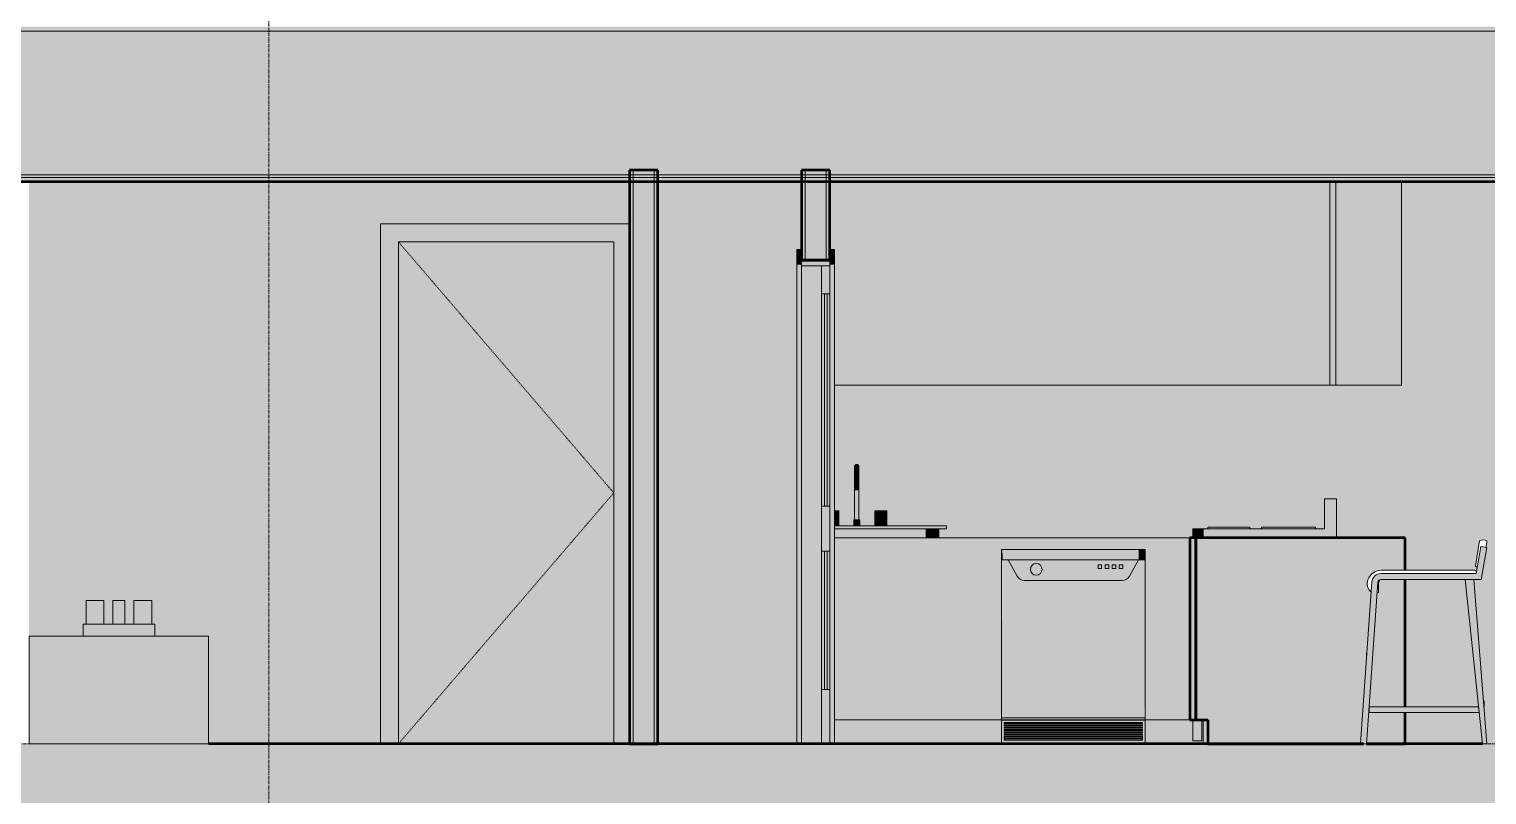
# Model space of a CAD drawing. Header units: inches. Extents: x 9566 to 17067, y -226 to 532.
# Drawn here: x 16201 to 16444.7, y -8.5 to 119.6 of the extents above; entities that cross this region are included whole.
import ezdxf

# ---------------------------------------------------------------- set-up
doc = ezdxf.new("R2010")
doc.units = ezdxf.units.IN
doc.header["$MEASUREMENT"] = 0
doc.linetypes.add('Dash 1_16_', pattern=[0.125, 0.0625, -0.0625])
doc.linetypes.add('Grid Line 1_2_', pattern=[0.875, 0.5, -0.125, 0.125, -0.125])
for name, color, linetype, lineweight in [('0-2', 7, 'Continuous', 9), ('0-3', 130, 'Continuous', 5), ('A-AREA-PATT-3', 254, 'Continuous', 9), ('A-DOOR-10', 23, 'Continuous', 9), ('A-DOOR-2', 7, 'Dash 1_16_', 9), ('A-DOOR-3', 8, 'Continuous', 9), ('A-DOOR-4', 90, 'Continuous', 20), ('A-DOOR-6', 7, 'Continuous', 9), ('A-DOOR-FRAM-2', 7, 'Continuous', 9), ('A-DOOR-FRAM-3', 8, 'Continuous', 9), ('A-DOOR-FRAM-4', 90, 'Continuous', 20), ('A-DOOR-FRAM-8', 23, 'Continuous', 9), ('A-FLOR-1', 192, 'Continuous', 5), ('A-FLOR-2', 192, 'Continuous', 50), ('A-FLOR-LEVL-1', 51, 'Grid Line 1_2_', 9), ('A-FLOR-MCUT', 51, 'Continuous', 13), ('A-FLOR-PATT-1', 8, 'Continuous', 9), ('A-WALL-1', 250, 'Continuous', 50), ('A-WALL-2', 10, 'Continuous', 13), ('I-FURN-2', 7, 'Continuous', 9), ('I-FURN-5', 9, 'Continuous', 9), ('P-SANR-FIXT-1', 8, 'Continuous', 9), ('P-SANR-FIXT-2', 7, 'Continuous', 9), ('P-SANR-FIXT-3', 9, 'Continuous', 9), ('Q-CASE-1', 9, 'Continuous', 9), ('Q-CASE-2', 7, 'Continuous', 9), ('Q-CASE-3', 250, 'Continuous', 50), ('Q-SPCQ-1', 8, 'Continuous', 9), ('Q-SPCQ-2', 7, 'Continuous', 9), ('Q-SPCQ-3', 50, 'Continuous', 9), ('S-GRID-1', 1, 'Grid Line 1_2_', 9)]:
    doc.layers.add(name, color=color, linetype=linetype, lineweight=lineweight)

# ---------------------------------------------------------------- blocks, each defined once
blk = doc.blocks.new('Single-Flush - 36_ x 84_-V51-BUILDING SECTION - NORTH_SOUTH - LOOKING WEST')
at = {"layer": 'A-DOOR-3'}
blk.add_hatch(color=256, dxfattribs=at).paths.add_polyline_path([(3525.88, 0), (3525.88, 84), (3489.88, 84), (3489.88, 0)], flags=0)
at = {"layer": 'A-DOOR-FRAM-3'}
blk.add_hatch(color=256, dxfattribs=at).paths.add_polyline_path([(3487.06, 0), (3489.88, 0), (3489.88, 84), (3525.88, 84), (3525.88, 0), (3528.51, 0), (3528.51, 87), (3486.88, 87), (3486.88, 0)], flags=0)
at = {"layer": 'A-DOOR-2'}
for p in [(3489.88, 84), (3489.88, 0)]:
    blk.add_line(p, (3525.88, 42), dxfattribs=at)
at = {"layer": 'A-DOOR-FRAM-2'}
for p, q in [((3486.88, 87), (3486.88, 0)), ((3528.51, 87), (3486.88, 87)), ((3489.88, 0), (3489.88, 84)), ((3489.88, 84), (3525.88, 84)), ((3525.88, 84), (3525.88, 0))]:
    blk.add_line(p, q, dxfattribs=at)
blk = doc.blocks.new('OD_CW_Base Cabinet - OD_CW_Base Cabinet-1412030-BUILDING SECTION - NORTH_SOUTH - LOOKING WEST')
at = {"layer": 'Q-CASE-1'}
blk.add_hatch(color=256, dxfattribs=at).paths.add_polyline_path([(3622.71, 4), (3623.21, 4), (3623.21, 34.5), (3622.21, 34.5), (3622.21, 4)], flags=0)
h = blk.add_hatch(color=256, dxfattribs=at)
h.paths.add_polyline_path([(3652.17, 6.22), (3658.21, 6.22), (3658.21, 27.5), (3654.04, 27.46), (3653.91, 27.37), (3653.73, 26.82), (3653.73, 25.32), (3653.53, 25.29), (3652.38, 9.05)], flags=0)
h.paths.add_polyline_path([(3658.21, 0), (3658.21, 5.22), (3652.17, 5.22), (3652.17, 6.22), (3651.73, 0), (3653.65, 0)], flags=0)
h.paths.add_polyline_path([(3625.21, 0), (3650.73, 0.04), (3651.73, 14.11), (3651.73, 15.22), (3651.81, 15.22), (3652.53, 25.4), (3652.45, 25.46), (3652.18, 25.79), (3651.98, 26.18), (3651.88, 26.82), (3651.9, 27.11), (3651.98, 27.46), (3652.25, 27.98), (3652.63, 28.42), (3653.11, 28.76), (3653.73, 28.97), (3654.23, 29.04), (3658.21, 29.04), (3658.21, 34.5), (3623.21, 34.5), (3623.21, 4), (3625.21, 4), (3625.21, 1.33)], flags=0)
at = {"layer": 'Q-CASE-3'}
for p, q in [((3622.21, 34.5), (3622.21, 4)), ((3623.21, 34.5), (3622.21, 34.5)), ((3623.21, 4), (3623.21, 34.5)), ((3623.21, 34.5), (3623.21, 4)), ((3658.21, 34.5), (3623.21, 34.5)), ((3658.21, 29.04), (3658.21, 34.5)), ((3658.21, 6.22), (3658.21, 27.5)), ((3658.21, 0), (3658.21, 5.22)), ((3622.21, 4), (3623.21, 4)), ((3623.21, 4), (3625.21, 4)), ((3625.21, 4), (3625.21, 0)), ((3625.21, 0), (3651.23, 0)), ((3651.73, 0), (3658.21, 0))]:
    blk.add_line(p, q, dxfattribs=at)
blk = doc.blocks.new('Bar_Stool_6722_1_ - Bar_Stool_6722_1_-1372833-BUILDING SECTION - NORTH_SOUTH - LOOKING WEST')
at = {"layer": 'I-FURN-5'}
for points in [[(3651.73, -0.04), (3653.65, 27.04), (3653.81, 27.37), (3654.15, 27.5), (3670.93, 27.5), (3671.87, 32.84), (3670.88, 33.01), (3670.04, 28.5), (3654.04, 28.47), (3653.43, 28.32), (3652.89, 27.81), (3652.65, 27.11), (3650.73, 0.04), (3651.23, 0)], [(3671.87, 0), (3669.69, 27.5), (3668.23, 27.5), (3671.12, 0)], [(3651.73, 14.11), (3651.81, 15.22), (3651.73, 15.22)], [(3670.57, 5.22), (3670.46, 6.22), (3652.17, 6.22), (3652.17, 5.22), (3668.23, 5.22)], [(3671.41, 6.22), (3671.41, 7.22), (3671.3, 7.22), (3671.37, 6.22)]]:
    blk.add_hatch(color=256, dxfattribs=at).paths.add_polyline_path(points, flags=0)
at = {"layer": 'I-FURN-2'}
for p, q in [((3670.63, 33.98), (3669.96, 29.79)), ((3670.09, 28.5), (3670.88, 33.01)), ((3670.88, 33.01), (3671.87, 32.84)), ((3671.87, 32.84), (3670.93, 27.5)), ((3671.71, 32.86), (3671.87, 33.73)), ((3671.87, 33.73), (3671.87, 33.98)), ((3669.96, 29.79), (3670.13, 29.62)), ((3670.13, 29.62), (3670.28, 29.59)), ((3652.65, 27.11), (3650.73, 0.04)), ((3651.73, -0.04), (3653.65, 27.04)), ((3653.73, 26.82), (3653.93, 27.41)), ((3653.73, 25.32), (3653.73, 26.82)), ((3670.09, 28.5), (3654.15, 28.5)), ((3654.15, 27.5), (3670.93, 27.5)), ((3669.83, 29.04), (3654.23, 29.04)), ((3669.69, 27.5), (3668.23, 27.5)), ((3668.23, 27.5), (3671.12, 0)), ((3671.87, 0), (3669.69, 27.5)), ((3670.14, 28.86), (3669.83, 29.04)), ((3670.12, 28.71), (3670.14, 28.86)), ((3653.53, 25.29), (3653.73, 25.32)), ((3651.73, 14.11), (3651.73, 15.22)), ((3651.73, 15.22), (3651.81, 15.22)), ((3652.17, 6.22), (3652.17, 5.22)), ((3670.46, 6.22), (3652.17, 6.22)), ((3652.17, 5.22), (3670.57, 5.22)), ((3670.57, 5.22), (3670.46, 6.22)), ((3671.3, 7.22), (3671.41, 7.22)), ((3671.41, 7.22), (3671.41, 6.22)), ((3650.73, 0.04), (3651.73, -0.04)), ((3671.12, 0), (3671.87, 0))]:
    blk.add_line(p, q, dxfattribs=at)
for centre, radius, start, end in [((3671.25, 32.61), 1.51, 65.6531, 114.3469), ((3653.73, 26.82), 1.87, 160, 229.6759), ((3654.23, 26.64), 2.4, 90, 160), ((3654.15, 27), 1.5, 90, 175.9457), ((3654.15, 27), 0.5, 90, 175.9457)]:
    blk.add_arc(centre, radius, start, end, dxfattribs=at)
blk = doc.blocks.new('Sink Kitchen-Single - 30_ x 21_-V52-BUILDING SECTION - NORTH_SOUTH - LOOKING WEST')
at = {"layer": 'P-SANR-FIXT-1'}
for points in [[(3566.14, 43.87), (3566.51, 43.87), (3566.51, 46.75), (3566.31, 46.69), (3566.18, 46.53), (3566.14, 46.43), (3566.15, 45.78), (3566.14, 44.36)], [(3566.87, 43.87), (3566.8, 46.61), (3566.67, 46.71), (3566.51, 46.71), (3566.51, 43.87), (3566.87, 43.87)], [(3566.21, 42.5), (3566.51, 42.5), (3566.51, 43.87), (3566.14, 43.87), (3566.18, 42.5), (3566.21, 42.5)], [(3566.63, 42.5), (3566.87, 42.5), (3566.83, 43.87), (3566.51, 43.87), (3566.51, 42.5)], [(3566.14, 37.5), (3566.51, 37.5), (3566.51, 42.5), (3566.14, 42.5), (3566.13, 37.5)], [(3566.88, 37.5), (3566.83, 42.5), (3566.51, 42.5), (3566.51, 37.5), (3566.87, 37.5)], [(3563.45, 36.5), (3563.51, 36.5), (3563.45, 39), (3562.76, 39), (3562.76, 36.5), (3563.41, 36.5)], [(3571.45, 36.5), (3571.51, 36.5), (3571.45, 39), (3569.51, 39), (3569.56, 36.5), (3571.41, 36.5)], [(3566.48, 36.5), (3567.01, 36.5), (3566.96, 37.5), (3566.01, 37.5), (3566.06, 36.5), (3566.39, 36.5)], [(3581.51, 36), (3581.51, 36.5), (3562.76, 36.5), (3562.76, 36), (3578.01, 36)], [(3562.76, 34.5), (3578.01, 34.5), (3578.01, 36), (3562.76, 36)], [(3579.54, 34.5), (3580.26, 34.5), (3580.26, 36), (3578.01, 36), (3578.01, 34.5), (3579.49, 34.5)]]:
    blk.add_hatch(color=256, dxfattribs=at).paths.add_polyline_path(points, flags=0)
at = {"layer": 'P-SANR-FIXT-2'}
for p, q in [((3566.13, 43.87), (3566.13, 37.5)), ((3566.13, 43.87), (3566.13, 42.5)), ((3566.88, 37.5), (3566.88, 43.87)), ((3566.88, 42.5), (3566.88, 43.87)), ((3566.51, 42.5), (3566.14, 42.5)), ((3566.87, 42.5), (3566.51, 42.5)), ((3562.76, 39), (3563.51, 39)), ((3563.51, 36.5), (3563.51, 39)), ((3569.51, 39), (3569.51, 36.5)), ((3569.51, 39), (3571.51, 39)), ((3571.51, 36.5), (3571.51, 39)), ((3566.01, 37.5), (3566.01, 36.5)), ((3566.01, 37.5), (3567.01, 37.5)), ((3567.01, 36.5), (3567.01, 37.5)), ((3562.76, 36.5), (3581.51, 36.5)), ((3581.51, 36), (3562.76, 36)), ((3580.26, 34.5), (3580.26, 36)), ((3581.51, 36.5), (3581.51, 36))]:
    blk.add_line(p, q, dxfattribs=at)
at = {"layer": 'P-SANR-FIXT-2', "flags": 128}
for points in [[(3566.13, 46.37), (3566.13, 46.39), (3566.13, 46.4), (3566.13, 46.42), (3566.14, 46.43), (3566.14, 46.45), (3566.14, 46.46), (3566.15, 46.48), (3566.15, 46.49), (3566.16, 46.51), (3566.16, 46.52), (3566.17, 46.53), (3566.17, 46.55), (3566.18, 46.56), (3566.19, 46.57), (3566.2, 46.59), (3566.21, 46.6), (3566.21, 46.61), (3566.22, 46.62), (3566.23, 46.63), (3566.24, 46.64), (3566.26, 46.65), (3566.27, 46.66), (3566.28, 46.67), (3566.29, 46.68), (3566.3, 46.69), (3566.32, 46.7), (3566.33, 46.71), (3566.34, 46.71), (3566.36, 46.72), (3566.37, 46.72), (3566.38, 46.73), (3566.4, 46.73), (3566.41, 46.74), (3566.43, 46.74), (3566.44, 46.74), (3566.46, 46.75), (3566.47, 46.75), (3566.49, 46.75), (3566.5, 46.75), (3566.51, 46.75)], [(3566.13, 46.3), (3566.13, 46.32), (3566.13, 46.34), (3566.13, 46.35), (3566.13, 46.36), (3566.13, 46.37), (3566.13, 46.37)], [(3566.13, 46.37), (3566.13, 46.37), (3566.13, 46.37), (3566.13, 46.36), (3566.13, 46.34), (3566.13, 46.33), (3566.13, 46.3), (3566.13, 46.28), (3566.13, 46.25), (3566.13, 46.21), (3566.13, 46.18), (3566.13, 46.14), (3566.13, 46.09), (3566.13, 46.04), (3566.13, 45.99), (3566.13, 45.94), (3566.13, 45.88), (3566.13, 45.82), (3566.13, 45.75), (3566.13, 45.69), (3566.13, 45.62), (3566.13, 45.54), (3566.13, 45.47), (3566.13, 45.39), (3566.13, 45.31), (3566.13, 45.23), (3566.13, 45.14), (3566.13, 45.05), (3566.13, 44.96), (3566.13, 44.87), (3566.13, 44.78), (3566.13, 44.69), (3566.13, 44.59), (3566.13, 44.5), (3566.13, 44.4), (3566.13, 44.3), (3566.13, 44.2), (3566.13, 44.1), (3566.13, 44), (3566.13, 43.9), (3566.13, 43.87)], [(3566.51, 46.75), (3566.52, 46.75), (3566.54, 46.75), (3566.55, 46.75), (3566.57, 46.75), (3566.58, 46.74), (3566.6, 46.74), (3566.61, 46.74), (3566.62, 46.73), (3566.64, 46.73), (3566.65, 46.72), (3566.67, 46.71), (3566.68, 46.71), (3566.69, 46.7), (3566.71, 46.69), (3566.72, 46.68), (3566.73, 46.68), (3566.74, 46.67), (3566.75, 46.66), (3566.76, 46.65), (3566.78, 46.64), (3566.79, 46.63), (3566.8, 46.61), (3566.8, 46.6), (3566.81, 46.59), (3566.82, 46.58), (3566.83, 46.56), (3566.84, 46.55), (3566.84, 46.54), (3566.85, 46.52), (3566.86, 46.51), (3566.86, 46.5), (3566.87, 46.48), (3566.87, 46.47), (3566.87, 46.45), (3566.88, 46.44), (3566.88, 46.42), (3566.88, 46.41), (3566.88, 46.39), (3566.88, 46.38), (3566.88, 46.37)], [(3566.88, 46.37), (3566.88, 46.37), (3566.88, 46.36), (3566.88, 46.34), (3566.88, 46.33), (3566.88, 46.3), (3566.88, 46.28)], [(3566.88, 43.87), (3566.88, 43.97), (3566.88, 44.07), (3566.88, 44.17), (3566.88, 44.27), (3566.88, 44.37), (3566.88, 44.47), (3566.88, 44.57), (3566.88, 44.66), (3566.88, 44.76), (3566.88, 44.85), (3566.88, 44.94), (3566.88, 45.03), (3566.88, 45.12), (3566.88, 45.2), (3566.88, 45.29), (3566.88, 45.37), (3566.88, 45.45), (3566.88, 45.52), (3566.88, 45.6), (3566.88, 45.67), (3566.88, 45.74), (3566.88, 45.8), (3566.88, 45.86), (3566.88, 45.92), (3566.88, 45.98), (3566.88, 46.03), (3566.88, 46.08), (3566.88, 46.13), (3566.88, 46.17), (3566.88, 46.21), (3566.88, 46.24), (3566.88, 46.27), (3566.88, 46.3), (3566.88, 46.32), (3566.88, 46.34), (3566.88, 46.35), (3566.88, 46.36), (3566.88, 46.37), (3566.88, 46.37), (3566.88, 46.37)], [(3566.13, 43.87), (3566.13, 43.97), (3566.13, 44.07), (3566.13, 44.17), (3566.13, 44.27), (3566.13, 44.37), (3566.13, 44.47), (3566.13, 44.57), (3566.13, 44.66), (3566.13, 44.76), (3566.13, 44.85), (3566.13, 44.94), (3566.13, 45.03), (3566.13, 45.12), (3566.13, 45.2), (3566.13, 45.29), (3566.13, 45.37), (3566.13, 45.45), (3566.13, 45.52), (3566.13, 45.6), (3566.13, 45.67), (3566.13, 45.74), (3566.13, 45.8), (3566.13, 45.86), (3566.13, 45.92), (3566.13, 45.98), (3566.13, 46.03), (3566.13, 46.08)], [(3566.88, 46.09), (3566.88, 46.04), (3566.88, 45.99), (3566.88, 45.94), (3566.88, 45.88), (3566.88, 45.82), (3566.88, 45.75), (3566.88, 45.69), (3566.88, 45.62), (3566.88, 45.54), (3566.88, 45.47), (3566.88, 45.39), (3566.88, 45.31), (3566.88, 45.23), (3566.88, 45.14), (3566.88, 45.05), (3566.88, 44.96), (3566.88, 44.87), (3566.88, 44.78), (3566.88, 44.69), (3566.88, 44.59), (3566.88, 44.5), (3566.88, 44.4), (3566.88, 44.3), (3566.88, 44.2), (3566.88, 44.1), (3566.88, 44), (3566.88, 43.9), (3566.88, 43.87)]]:
    blk.add_lwpolyline(points, dxfattribs=at)
blk = doc.blocks.new('OD_CW_Upper Cabinet - OD_CW_Upper Cabinet-V53-BUILDING SECTION - NORTH_SOUTH - LOOKING WEST')
at = {"layer": 'Q-CASE-1'}
blk.add_hatch(color=256, dxfattribs=at).paths.add_polyline_path([(3645.6, 60), (3645.6, 94.12), (3562.01, 94.12), (3562.01, 82.75), (3562.76, 82.75), (3562.76, 60), (3603.64, 60)], flags=0)
at = {"layer": 'Q-CASE-2'}
blk.add_line((3562.76, 60), (3645.6, 60), dxfattribs=at)
blk = doc.blocks.new('Range - 24_ x 24_-1372826-BUILDING SECTION - NORTH_SOUTH - LOOKING WEST')
at = {"layer": 'Q-SPCQ-3'}
h = blk.add_hatch(color=256, dxfattribs=at)
h.paths.add_polyline_path([(3624.46, 0), (3625.21, 0), (3625.21, 4), (3624.46, 4)], flags=0)
h.paths.add_polyline_path([(3625.5, 34.5), (3646.71, 34.5), (3646.71, 41), (3644.71, 41), (3644.71, 36), (3624.46, 36), (3624.46, 34.5), (3625.21, 34.5)], flags=0)
for points in [[(3622.71, 34.5), (3624.46, 34.5), (3624.46, 36), (3622.71, 36)], [(3625.68, 36), (3628.71, 36), (3628.71, 36.25), (3625.26, 36.25), (3625.26, 36), (3625.5, 36)], [(3628.71, 36), (3632.16, 36), (3632.16, 36.25), (3628.71, 36.25)], [(3636.06, 36), (3638.71, 36), (3638.71, 36.25), (3634.21, 36.25), (3634.21, 36), (3635.07, 36)], [(3640.1, 36), (3643.21, 36), (3643.21, 36.25), (3638.71, 36.25), (3638.71, 36), (3640.07, 36)], [(3623.21, 0.5), (3624.21, 0.5), (3624.21, 4), (3622.71, 4), (3622.71, 0.5)]]:
    blk.add_hatch(color=256, dxfattribs=at).paths.add_polyline_path(points, flags=0)
at = {"layer": 'Q-SPCQ-2'}
for p, q in [((3646.71, 41), (3644.71, 41)), ((3644.71, 41), (3644.71, 36)), ((3646.71, 41), (3646.71, 34.5)), ((3622.71, 34.5), (3622.71, 36)), ((3622.71, 36), (3624.46, 36)), ((3624.46, 34.5), (3624.46, 36)), ((3644.71, 36), (3624.46, 36)), ((3624.46, 36), (3624.46, 34.5)), ((3625.21, 36.25), (3625.21, 36)), ((3625.26, 36.25), (3628.71, 36.25)), ((3628.71, 36.25), (3632.16, 36.25)), ((3632.21, 36), (3632.21, 36.25)), ((3634.21, 36.25), (3634.21, 36)), ((3634.21, 36.25), (3638.71, 36.25)), ((3638.71, 36.25), (3643.21, 36.25)), ((3643.21, 36), (3643.21, 36.25)), ((3622.71, 0.5), (3622.71, 4)), ((3624.21, 4), (3624.21, 0.5)), ((3624.46, 0), (3624.46, 4)), ((3622.71, 0.5), (3624.21, 0.5))]:
    blk.add_line(p, q, dxfattribs=at)
blk = doc.blocks.new('OD_CW_Base Cabinet - OD_CW_Base Cabinet-V54-BUILDING SECTION - NORTH_SOUTH - LOOKING WEST')
at = {"layer": 'Q-CASE-1'}
h = blk.add_hatch(color=256, dxfattribs=at)
h.paths.add_polyline_path([(3614.71, 4), (3622.21, 4), (3622.21, 34.5), (3562.76, 34.5), (3562.76, 4), (3614.69, 4)], flags=0)
h.paths.add_polyline_path([(3590.74, 4.33), (3590.72, 4.33), (3590.74, 32.5), (3614.72, 32.5), (3614.69, 4.33), (3590.77, 4.33)], flags=0)
h = blk.add_hatch(color=256, dxfattribs=at)
h.paths.add_polyline_path([(3562.76, 0), (3590.72, 0), (3590.72, 4), (3562.76, 4)], flags=0)
h.paths.add_polyline_path([(3624.21, 0), (3624.46, 0), (3624.46, 4), (3624.21, 4), (3624.21, 0.5), (3622.71, 0.5), (3622.71, 4), (3614.72, 4), (3614.72, 0), (3623.21, 0)], flags=0)
h.paths.add_polyline_path([(3614.29, 3.39), (3614.29, 3.94), (3614.25, 3.94), (3614.29, 3.59)], flags=0)
at = {"layer": 'Q-CASE-2'}
for p, q in [((3622.21, 34.5), (3562.76, 34.5)), ((3562.76, 4), (3622.21, 4))]:
    blk.add_line(p, q, dxfattribs=at)
blk = doc.blocks.new('OD_CW_Upper Cabinet - OD_CW_Upper Cabinet-1391816-BUILDING SECTION - NORTH_SOUTH - LOOKING WEST')
at = {"layer": 'Q-CASE-1'}
for points in [[(3645.6, 60), (3646.6, 60), (3646.6, 94.12), (3645.6, 94.12), (3645.6, 91.04)], [(3646.6, 60), (3657.6, 60), (3657.6, 94.12), (3646.6, 94.12), (3646.6, 91.06)]]:
    blk.add_hatch(color=256, dxfattribs=at).paths.add_polyline_path(points, flags=0)
at = {"layer": 'Q-CASE-2'}
for p, q in [((3645.6, 60), (3645.6, 94.12)), ((3646.6, 94.12), (3646.6, 60)), ((3646.6, 60), (3646.6, 94.12)), ((3657.6, 94.12), (3657.6, 60)), ((3646.6, 60), (3645.6, 60)), ((3657.6, 60), (3646.6, 60))]:
    blk.add_line(p, q, dxfattribs=at)
blk = doc.blocks.new('FOLDING_SLIDING CLOSET - 48_ x 80_-V60-BUILDING SECTION - NORTH_SOUTH - LOOKING WEST')
at = {"layer": 'A-DOOR-10'}
for points in [[(3557.26, 80.25), (3557.26, 82.75), (3556.51, 82.75), (3556.51, 80.25)], [(3562.76, 80.25), (3562.76, 82.75), (3562.01, 82.75), (3562.01, 80.25)], [(3557.26, 0), (3557.26, 80.25), (3556.51, 80.25), (3556.51, 0)], [(3562.76, 0), (3562.76, 80.25), (3562.01, 80.25), (3562.01, 0)]]:
    blk.add_hatch(color=256, dxfattribs=at).paths.add_polyline_path(points, flags=0)
h = blk.add_hatch(color=256, dxfattribs=at)
h.paths.add_polyline_path([(3562.01, 0), (3562.01, 9.12), (3560.63, 9.12), (3560.63, 0)], flags=0)
h.paths.add_polyline_path([(3562.01, 32.25), (3562.01, 39.75), (3560.63, 39.75), (3560.63, 32.25), (3561.55, 32.25)], flags=0)
h.paths.add_polyline_path([(3560.63, 75.31), (3562.01, 75.31), (3562.01, 80), (3560.63, 80)], flags=0)
h = blk.add_hatch(color=256, dxfattribs=at)
h.paths.add_polyline_path([(3561.09, 39.75), (3561.09, 75.31), (3560.63, 75.31), (3560.63, 39.75)], flags=0)
h.paths.add_polyline_path([(3561.55, 39.75), (3562.01, 39.75), (3562.01, 75.31), (3561.55, 75.31), (3561.55, 44.37)], flags=0)
h = blk.add_hatch(color=256, dxfattribs=at)
h.paths.add_polyline_path([(3561.09, 9.12), (3561.55, 9.12), (3561.55, 32.25), (3561.09, 32.25), (3561.09, 18.53)], flags=0)
h.paths.add_polyline_path([(3561.09, 39.75), (3561.55, 39.75), (3561.55, 75.31), (3561.09, 75.31), (3561.09, 44.37)], flags=0)
h = blk.add_hatch(color=256, dxfattribs=at)
h.paths.add_polyline_path([(3560.63, 9.12), (3561.09, 9.12), (3561.09, 32.25), (3560.63, 32.25), (3560.63, 20.83)], flags=0)
h.paths.add_polyline_path([(3561.56, 9.12), (3562.01, 9.12), (3562.01, 32.25), (3561.55, 32.25), (3561.55, 9.12)], flags=0)
at = {"layer": 'A-DOOR-FRAM-8'}
for points in [[(3562.01, 80), (3562.01, 81), (3557.26, 81), (3557.26, 80), (3560.63, 80)], [(3560.63, 0), (3560.63, 80), (3557.26, 80), (3557.26, 0)]]:
    blk.add_hatch(color=256, dxfattribs=at).paths.add_polyline_path(points, flags=0)
at = {"layer": 'A-DOOR-4'}
for p, q in [((3560.63, 80), (3560.63, 75.31)), ((3562.01, 80), (3560.63, 80)), ((3562.01, 75.31), (3562.01, 80)), ((3560.63, 75.31), (3562.01, 75.31)), ((3561.09, 75.31), (3561.09, 39.75)), ((3561.55, 75.31), (3561.09, 75.31)), ((3561.55, 39.75), (3561.55, 75.31)), ((3560.63, 39.75), (3560.63, 32.25)), ((3562.01, 39.75), (3560.63, 39.75)), ((3561.09, 39.75), (3561.55, 39.75)), ((3562.01, 32.25), (3562.01, 39.75)), ((3560.63, 32.25), (3562.01, 32.25)), ((3561.09, 32.25), (3561.09, 9.12)), ((3561.55, 32.25), (3561.09, 32.25)), ((3561.55, 9.12), (3561.55, 32.25)), ((3560.63, 9.12), (3560.63, 0)), ((3562.01, 9.12), (3560.63, 9.12)), ((3561.09, 9.12), (3561.55, 9.12)), ((3562.01, 0), (3562.01, 9.12)), ((3560.63, 0), (3562.01, 0))]:
    blk.add_line(p, q, dxfattribs=at)
at = {"layer": 'A-DOOR-6'}
for p, q in [((3557.26, 82.75), (3556.51, 82.75)), ((3556.51, 82.75), (3556.51, 80.25)), ((3557.26, 80.25), (3557.26, 82.75)), ((3562.76, 82.75), (3562.01, 82.75)), ((3562.01, 82.75), (3562.01, 80.25)), ((3562.76, 80.25), (3562.76, 82.75)), ((3556.51, 80.25), (3557.26, 80.25)), ((3556.51, 0), (3556.51, 80.25)), ((3562.01, 80.25), (3562.76, 80.25)), ((3562.76, 80.25), (3562.76, 0)), ((3560.63, 39.75), (3560.63, 75.31)), ((3562.01, 75.31), (3562.01, 39.75)), ((3560.63, 9.12), (3560.63, 32.25)), ((3562.01, 32.25), (3562.01, 9.12))]:
    blk.add_line(p, q, dxfattribs=at)
at = {"layer": 'A-DOOR-FRAM-2'}
blk.add_line((3557.26, 0), (3557.26, 80), dxfattribs=at)
at = {"layer": 'A-DOOR-FRAM-4'}
for p, q in [((3557.26, 81), (3557.26, 80)), ((3562.01, 81), (3557.26, 81)), ((3557.26, 80.75), (3562.01, 80.75)), ((3562.01, 80), (3562.01, 81)), ((3557.26, 80), (3562.01, 80))]:
    blk.add_line(p, q, dxfattribs=at)
blk = doc.blocks.new('Bath Tub - Maestro - 60_x30_-1352617-BUILDING SECTION - NORTH_SOUTH - LOOKING WEST')
at = {"layer": 'P-SANR-FIXT-3'}
for points in [[(2117.49, 20), (2118.55, 20), (2118.55, 24), (2117.05, 24), (2117.1, 20), (2117.3, 20)], [(2120, 20), (2120.05, 20), (2120, 24), (2118.55, 24), (2118.55, 20), (2119.85, 20)], [(2123.55, 20), (2123.55, 24), (2121.55, 24), (2121.55, 20)], [(2125.05, 20), (2126.55, 20), (2126.55, 24), (2125.05, 24), (2125.05, 20.83)], [(2128, 20), (2128.05, 20), (2128, 24), (2126.55, 24), (2126.55, 20), (2127.85, 20)], [(2124.58, 18), (2128.55, 18), (2128.55, 20), (2116.55, 20), (2116.55, 18), (2117.3, 18)], [(2107.55, 0), (2137.55, 0), (2137.55, 18), (2107.55, 18), (2107.55, 9.05)]]:
    blk.add_hatch(color=256, dxfattribs=at).paths.add_polyline_path(points, flags=0)
at = {"layer": 'P-SANR-FIXT-2'}
for p, q in [((2117.05, 24), (2117.05, 20)), ((2117.05, 24), (2118.55, 24)), ((2118.55, 24), (2120.05, 24)), ((2120.05, 20), (2120.05, 24)), ((2121.55, 20), (2121.55, 24)), ((2123.55, 24), (2121.55, 24)), ((2123.55, 24), (2123.55, 20)), ((2125.05, 24), (2125.05, 20)), ((2125.05, 24), (2126.55, 24)), ((2126.55, 24), (2128.05, 24)), ((2128.05, 20), (2128.05, 24)), ((2116.55, 20), (2128.55, 20)), ((2116.55, 18), (2116.55, 20)), ((2128.55, 18), (2128.55, 20)), ((2107.55, 18), (2137.55, 18)), ((2107.55, 0), (2107.55, 18)), ((2128.55, 18), (2116.55, 18)), ((2137.55, 0), (2137.55, 18)), ((2137.55, 0), (2107.55, 0))]:
    blk.add_line(p, q, dxfattribs=at)
blk = doc.blocks.new('Dishwasher_15404 - 34_ counter-V61-BUILDING SECTION - NORTH_SOUTH - LOOKING WEST')
at = {"layer": 'Q-SPCQ-1'}
for points in [[(3590.77, 30.79), (3590.91, 30.79), (3590.86, 32.5), (3590.72, 32.5), (3590.74, 30.79)], [(3610.93, 30.79), (3613.64, 30.82), (3613.62, 32.5), (3590.91, 32.5), (3590.91, 30.79), (3610.9, 30.79)], [(3614.57, 30.79), (3614.72, 30.79), (3614.68, 32.5), (3613.64, 32.5), (3613.64, 30.79), (3614.57, 30.79)], [(3590.72, 4.33), (3590.91, 4.33), (3590.86, 30.79), (3590.72, 30.79), (3590.72, 9.05)], [(3603.64, 4.33), (3614.52, 4.33), (3614.52, 30.79), (3613.62, 30.79), (3611.94, 27.82), (3611.72, 27.62), (3611.47, 27.47), (3611.19, 27.38), (3610.9, 27.35), (3594.24, 27.38), (3593.96, 27.47), (3593.71, 27.62), (3593.49, 27.82), (3593.33, 28.06), (3591.81, 30.79), (3590.91, 30.79), (3590.91, 4.33), (3596.35, 4.33)], [(3614.72, 4.33), (3614.69, 30.79), (3614.52, 30.79), (3614.57, 4.33), (3614.71, 4.33)], [(3610.93, 3.94), (3614.72, 3.94), (3614.72, 4), (3590.72, 4), (3590.72, 3.94), (3603.64, 3.94)]]:
    blk.add_hatch(color=256, dxfattribs=at).paths.add_polyline_path(points, flags=0)
h = blk.add_hatch(color=256, dxfattribs=at)
h.paths.add_polyline_path([(3607.46, 27.35), (3611.19, 27.38), (3611.47, 27.47), (3611.72, 27.62), (3611.94, 27.82), (3612.11, 28.06), (3613.62, 30.79), (3591.81, 30.79), (3593.49, 27.82), (3593.71, 27.62), (3593.96, 27.47), (3594.24, 27.38), (3594.53, 27.35), (3606.87, 27.35)], flags=0)
h.paths.add_polyline_path([(3596.52, 28.21), (3596.27, 28.25), (3596.03, 28.34), (3595.83, 28.5), (3595.67, 28.7), (3595.57, 28.94), (3595.54, 29.2), (3595.57, 29.45), (3595.67, 29.69), (3595.83, 29.89), (3596.03, 30.05), (3596.35, 30.16), (3596.52, 30.18), (3596.78, 30.15), (3597.02, 30.05), (3597.22, 29.89), (3597.38, 29.69), (3597.48, 29.45), (3597.51, 29.2), (3597.48, 28.94), (3597.38, 28.7), (3597.22, 28.5), (3597.02, 28.34), (3596.78, 28.25)], flags=0)
h.paths.add_polyline_path([(3610.41, 29.35), (3610.41, 29.94), (3611, 29.94), (3611, 29.35), (3610.93, 29.35)], flags=0)
h.paths.add_polyline_path([(3608.05, 29.35), (3608.05, 29.94), (3608.64, 29.89), (3608.64, 29.35)], flags=0)
h.paths.add_polyline_path([(3607.46, 29.35), (3606.87, 29.35), (3606.87, 29.94), (3607.46, 29.94), (3607.46, 29.68)], flags=0)
h.paths.add_polyline_path([(3609.23, 29.35), (3609.23, 29.94), (3609.82, 29.94), (3609.82, 29.35)], flags=0)
h = blk.add_hatch(color=256, dxfattribs=at)
h.paths.add_polyline_path([(3596.52, 28.21), (3596.78, 28.25), (3597.02, 28.34), (3597.22, 28.5), (3597.38, 28.7), (3597.48, 28.94), (3597.51, 29.2), (3597.48, 29.45), (3597.38, 29.69), (3597.22, 29.89), (3597.02, 30.05), (3596.78, 30.15), (3596.35, 30.16), (3596.27, 30.15), (3596.03, 30.05), (3595.83, 29.89), (3595.67, 29.69), (3595.57, 29.45), (3595.54, 29.2), (3595.57, 28.94), (3595.67, 28.7), (3595.83, 28.5), (3596.03, 28.34), (3596.35, 28.23)], flags=0)
h.paths.add_polyline_path([(3609.82, 29.35), (3609.82, 29.94), (3609.23, 29.94), (3609.23, 29.35)], flags=0)
h.paths.add_polyline_path([(3610.93, 29.35), (3611, 29.35), (3611, 29.94), (3610.41, 29.94), (3610.41, 29.35)], flags=0)
h.paths.add_polyline_path([(3608.05, 29.35), (3608.64, 29.35), (3608.64, 29.94), (3608.05, 29.94), (3608.05, 29.79)], flags=0)
h.paths.add_polyline_path([(3607.46, 29.35), (3607.46, 29.94), (3606.87, 29.94), (3606.87, 29.35)], flags=0)
h = blk.add_hatch(color=256, dxfattribs=at)
h.paths.add_polyline_path([(3591.99, 0), (3592.29, 0), (3592.29, 0.64), (3591.14, 0.64), (3591.17, 0.84), (3592.29, 0.84), (3592.29, 1.03), (3591.14, 1.03), (3591.16, 1.23), (3592.29, 1.23), (3592.29, 1.43), (3591.14, 1.43), (3591.15, 1.62), (3592.29, 1.62), (3592.29, 1.82), (3591.14, 1.82), (3591.15, 2.02), (3592.29, 2.02), (3592.29, 2.21), (3591.14, 2.21), (3591.18, 2.41), (3592.29, 2.41), (3592.29, 2.61), (3591.14, 2.61), (3591.16, 2.8), (3592.29, 2.8), (3592.29, 3), (3591.14, 3), (3591.17, 3.2), (3592.29, 3.2), (3592.29, 3.39), (3591.14, 3.39), (3591.11, 3.94), (3590.72, 3.94), (3590.77, 0), (3591.97, 0)], flags=0)
h.paths.add_polyline_path([(3592.21, 3.59), (3592.29, 3.59), (3592.29, 3.94), (3591.18, 3.94), (3591.18, 3.59), (3592.19, 3.59)], flags=0)
h = blk.add_hatch(color=256, dxfattribs=at)
h.paths.add_polyline_path([(3613.55, 0.64), (3614.29, 0.64), (3614.25, 0.84), (3591.14, 0.84), (3591.18, 0.64), (3613.46, 0.64)], flags=0)
h.paths.add_polyline_path([(3592.29, 1.03), (3614.29, 1.03), (3614.29, 1.23), (3591.14, 1.2), (3591.14, 1.03), (3591.97, 1.03)], flags=0)
h.paths.add_polyline_path([(3614.05, 1.43), (3614.29, 1.43), (3614.29, 1.62), (3591.14, 1.62), (3591.14, 1.43), (3613.77, 1.43)], flags=0)
h.paths.add_polyline_path([(3613.46, 1.82), (3614.29, 1.82), (3614.29, 2.02), (3591.14, 2.02), (3591.14, 1.82), (3613.14, 1.82)], flags=0)
h.paths.add_polyline_path([(3592.29, 2.21), (3614.29, 2.21), (3614.29, 2.41), (3591.14, 2.38), (3591.14, 2.21), (3591.97, 2.21)], flags=0)
h.paths.add_polyline_path([(3610.93, 2.61), (3614.29, 2.63), (3614.29, 2.8), (3591.14, 2.78), (3591.14, 2.61), (3603.64, 2.61)], flags=0)
h.paths.add_polyline_path([(3591.66, 3), (3614.29, 3), (3614.29, 3.2), (3591.14, 3.17), (3591.14, 3), (3591.38, 3)], flags=0)
h.paths.add_polyline_path([(3596.35, 3.39), (3614.29, 3.39), (3614.25, 3.59), (3591.14, 3.56), (3591.14, 3.39), (3592.29, 3.39)], flags=0)
h = blk.add_hatch(color=256, dxfattribs=at)
h.paths.add_polyline_path([(3592.29, 0), (3613.14, 0), (3613.14, 0.64), (3592.29, 0.64)], flags=0)
h.paths.add_polyline_path([(3596.35, 0.84), (3613.14, 0.84), (3613.14, 1.03), (3592.29, 1.03), (3592.29, 0.84)], flags=0)
h.paths.add_polyline_path([(3613.14, 1.23), (3613.14, 1.43), (3592.29, 1.43), (3592.29, 1.23), (3610.93, 1.23)], flags=0)
h.paths.add_polyline_path([(3610.93, 1.62), (3613.14, 1.62), (3613.14, 1.82), (3592.29, 1.82), (3592.29, 1.62), (3603.64, 1.62)], flags=0)
h.paths.add_polyline_path([(3603.64, 2.02), (3613.14, 2.02), (3613.14, 2.21), (3592.29, 2.21), (3592.29, 2.02), (3596.35, 2.02)], flags=0)
h.paths.add_polyline_path([(3592.29, 2.41), (3613.14, 2.41), (3613.14, 2.61), (3592.29, 2.61)], flags=0)
h.paths.add_polyline_path([(3592.29, 2.8), (3613.14, 2.8), (3613.14, 3), (3592.29, 3)], flags=0)
h.paths.add_polyline_path([(3596.35, 3.2), (3613.14, 3.2), (3613.14, 3.39), (3592.29, 3.39), (3592.29, 3.2)], flags=0)
h.paths.add_polyline_path([(3603.64, 3.59), (3613.14, 3.59), (3613.14, 3.94), (3592.29, 3.94), (3592.29, 3.59), (3596.35, 3.59)], flags=0)
h = blk.add_hatch(color=256, dxfattribs=at)
h.paths.add_polyline_path([(3614.09, 0), (3614.72, 0), (3614.66, 3.94), (3614.32, 3.94), (3614.29, 3.39), (3613.14, 3.39), (3613.14, 3.2), (3614.29, 3.17), (3614.27, 3), (3613.14, 3), (3613.14, 2.8), (3614.29, 2.8), (3614.29, 2.61), (3613.14, 2.61), (3613.14, 2.41), (3614.29, 2.41), (3614.28, 2.21), (3613.14, 2.21), (3613.14, 2.02), (3614.29, 2.02), (3614.27, 1.82), (3613.14, 1.82), (3613.14, 1.62), (3614.29, 1.62), (3614.29, 1.43), (3613.14, 1.43), (3613.14, 1.23), (3614.29, 1.23), (3614.29, 1.03), (3613.14, 1.03), (3613.14, 0.84), (3614.29, 0.84), (3614.29, 0.64), (3613.14, 0.64), (3613.14, 0), (3614.07, 0)], flags=0)
h.paths.add_polyline_path([(3613.24, 3.59), (3614.29, 3.59), (3614.23, 3.94), (3613.14, 3.94), (3613.14, 3.59), (3613.22, 3.59)], flags=0)
at = {"layer": 'Q-SPCQ-2'}
for p, q in [((3590.72, 32.5), (3590.72, 30.79)), ((3590.72, 32.5), (3590.91, 32.5)), ((3590.91, 32.5), (3613.64, 32.5)), ((3613.64, 32.5), (3614.72, 32.5)), ((3614.72, 30.79), (3614.72, 32.5)), ((3590.91, 30.79), (3590.72, 30.79)), ((3590.72, 30.79), (3590.72, 4.33)), ((3590.72, 30.79), (3590.91, 30.79)), ((3591.81, 30.79), (3590.91, 30.79)), ((3590.91, 30.79), (3591.81, 30.79)), ((3613.62, 30.79), (3591.81, 30.79)), ((3591.81, 30.79), (3593.33, 28.06)), ((3607.46, 29.94), (3606.87, 29.94)), ((3606.87, 29.94), (3606.87, 29.35)), ((3606.87, 29.35), (3607.46, 29.35)), ((3607.46, 29.35), (3607.46, 29.94)), ((3608.64, 29.94), (3608.05, 29.94)), ((3608.05, 29.94), (3608.05, 29.35)), ((3608.05, 29.35), (3608.64, 29.35)), ((3608.64, 29.35), (3608.64, 29.94)), ((3609.82, 29.94), (3609.23, 29.94)), ((3609.23, 29.94), (3609.23, 29.35)), ((3609.23, 29.35), (3609.82, 29.35)), ((3609.82, 29.35), (3609.82, 29.94)), ((3611, 29.94), (3610.41, 29.94)), ((3610.41, 29.94), (3610.41, 29.35)), ((3610.41, 29.35), (3611, 29.35)), ((3611, 29.35), (3611, 29.94)), ((3612.11, 28.06), (3613.62, 30.79)), ((3613.62, 30.79), (3614.52, 30.79)), ((3614.52, 30.79), (3614.72, 30.79)), ((3614.72, 4.33), (3614.72, 30.79)), ((3594.53, 27.35), (3610.9, 27.35)), ((3590.91, 4.33), (3590.72, 4.33)), ((3590.72, 3.94), (3590.72, 4.33)), ((3614.72, 3.94), (3590.72, 3.94)), ((3590.72, 3.94), (3590.72, 0)), ((3614.52, 4.33), (3590.91, 4.33)), ((3591.14, 3.39), (3591.14, 3.59)), ((3591.14, 3.59), (3592.29, 3.59)), ((3592.29, 3.39), (3591.14, 3.39)), ((3591.14, 3), (3591.14, 3.2)), ((3591.14, 3.2), (3592.29, 3.2)), ((3592.29, 3), (3591.14, 3)), ((3591.14, 2.61), (3591.14, 2.8)), ((3591.14, 2.8), (3592.29, 2.8)), ((3592.29, 2.61), (3591.14, 2.61)), ((3592.29, 3.94), (3613.14, 3.94)), ((3592.29, 3.59), (3613.14, 3.59)), ((3613.14, 3.39), (3592.29, 3.39)), ((3592.29, 3.2), (3613.14, 3.2)), ((3613.14, 3), (3592.29, 3)), ((3592.29, 2.8), (3613.14, 2.8)), ((3613.14, 2.61), (3592.29, 2.61)), ((3613.14, 3.59), (3614.29, 3.59)), ((3614.29, 3.39), (3613.14, 3.39)), ((3613.14, 3.2), (3614.29, 3.2)), ((3614.29, 3), (3613.14, 3)), ((3613.14, 2.8), (3614.29, 2.8)), ((3614.29, 2.61), (3613.14, 2.61)), ((3614.29, 3.59), (3614.29, 3.39)), ((3614.29, 3.2), (3614.29, 3)), ((3614.29, 2.8), (3614.29, 2.61)), ((3614.72, 4.33), (3614.52, 4.33)), ((3614.72, 3.94), (3614.72, 4.33)), ((3614.72, 0), (3614.72, 3.94)), ((3591.14, 2.21), (3591.14, 2.41)), ((3591.14, 2.41), (3592.29, 2.41)), ((3592.29, 2.21), (3591.14, 2.21)), ((3591.14, 1.82), (3591.14, 2.02)), ((3591.14, 2.02), (3592.29, 2.02)), ((3592.29, 1.82), (3591.14, 1.82)), ((3591.14, 1.43), (3591.14, 1.62)), ((3591.14, 1.62), (3592.29, 1.62)), ((3592.29, 1.43), (3591.14, 1.43)), ((3591.14, 1.03), (3591.14, 1.23)), ((3591.14, 1.23), (3592.29, 1.23)), ((3592.29, 1.03), (3591.14, 1.03)), ((3591.14, 0.64), (3591.14, 0.84)), ((3591.14, 0.84), (3592.29, 0.84)), ((3592.29, 0.64), (3591.14, 0.64)), ((3592.29, 2.41), (3613.14, 2.41)), ((3613.14, 2.21), (3592.29, 2.21)), ((3592.29, 2.02), (3613.14, 2.02)), ((3613.14, 1.82), (3592.29, 1.82)), ((3592.29, 1.62), (3613.14, 1.62)), ((3613.14, 1.43), (3592.29, 1.43)), ((3592.29, 1.23), (3613.14, 1.23)), ((3613.14, 1.03), (3592.29, 1.03)), ((3592.29, 0.84), (3613.14, 0.84)), ((3613.14, 0.64), (3592.29, 0.64)), ((3613.14, 2.41), (3614.29, 2.41)), ((3614.29, 2.21), (3613.14, 2.21)), ((3613.14, 2.02), (3614.29, 2.02)), ((3614.29, 1.82), (3613.14, 1.82)), ((3613.14, 1.62), (3614.29, 1.62)), ((3614.29, 1.43), (3613.14, 1.43)), ((3613.14, 1.23), (3614.29, 1.23)), ((3614.29, 1.03), (3613.14, 1.03)), ((3613.14, 0.84), (3614.29, 0.84)), ((3614.29, 0.64), (3613.14, 0.64)), ((3614.29, 2.41), (3614.29, 2.21)), ((3614.29, 2.02), (3614.29, 1.82)), ((3614.29, 1.62), (3614.29, 1.43)), ((3614.29, 1.23), (3614.29, 1.03)), ((3614.29, 0.84), (3614.29, 0.64))]:
    blk.add_line(p, q, dxfattribs=at)
for centre, radius, start, end in [((3596.52, 29.2), 0.984, 90, 270), ((3596.52, 29.2), 0.984, 270, 90), ((3594.53, 28.72), 1.38, 209, 270), ((3610.9, 28.72), 1.38, 270, 331)]:
    blk.add_arc(centre, radius, start, end, dxfattribs=at)
blk = doc.blocks.new('1750 Ox - Unit Layouts_rvt-2-BUILDING SECTION - NORTH_SOUTH - LOOKING WEST')
at = {"layer": 'A-WALL-1'}
for p, q in [((3528.51, 96), (3528.51, 0)), ((3533.26, 96), (3528.51, 96)), ((3533.26, 0), (3533.26, 96)), ((3557.26, 96), (3557.26, 81)), ((3562.01, 96), (3557.26, 96)), ((3562.01, 81), (3562.01, 96)), ((3557.26, 81), (3562.01, 81)), ((3528.51, 0), (3533.26, 0))]:
    blk.add_line(p, q, dxfattribs=at)
at = {"layer": 'A-WALL-2'}
for p, q in [((3529.13, 0), (3529.13, 96)), ((3532.63, 0), (3532.63, 96)), ((3557.88, 96), (3557.88, 81)), ((3561.38, 96), (3561.38, 81))]:
    blk.add_line(p, q, dxfattribs=at)
at = {"layer": '0-2'}
for name, p in [('OD_CW_Upper Cabinet - OD_CW_Upper Cabinet-V53-BUILDING SECTION - NORTH_SOUTH - LOOKING WEST', (0, 0)), ('OD_CW_Upper Cabinet - OD_CW_Upper Cabinet-1391816-BUILDING SECTION - NORTH_SOUTH - LOOKING WEST', (0, 0)), ('Single-Flush - 36_ x 84_-V51-BUILDING SECTION - NORTH_SOUTH - LOOKING WEST', (0, 0)), ('FOLDING_SLIDING CLOSET - 48_ x 80_-V60-BUILDING SECTION - NORTH_SOUTH - LOOKING WEST', (0, 0)), ('Sink Kitchen-Single - 30_ x 21_-V52-BUILDING SECTION - NORTH_SOUTH - LOOKING WEST', (0, 0)), ('Range - 24_ x 24_-1372826-BUILDING SECTION - NORTH_SOUTH - LOOKING WEST', (0, 0)), ('OD_CW_Base Cabinet - OD_CW_Base Cabinet-V54-BUILDING SECTION - NORTH_SOUTH - LOOKING WEST', (0, 0)), ('OD_CW_Base Cabinet - OD_CW_Base Cabinet-1412030-BUILDING SECTION - NORTH_SOUTH - LOOKING WEST', (0, 0)), ('Dishwasher_15404 - 34_ counter-V61-BUILDING SECTION - NORTH_SOUTH - LOOKING WEST', (0, 0)), ('Bar_Stool_6722_1_ - Bar_Stool_6722_1_-1372833-BUILDING SECTION - NORTH_SOUTH - LOOKING WEST', (0, 0)), ('Bath Tub - Maestro - 60_x30_-1352617-BUILDING SECTION - NORTH_SOUTH - LOOKING WEST', (1320.58, 0))]:
    blk.add_blockref(name, p, dxfattribs=at)

msp = doc.modelspace()

# ---------------------------------------------------------------- hatches: boundary and pattern name
at = {"layer": 'A-AREA-PATT-3'}
h = msp.add_hatch(color=256, dxfattribs=at)
h.paths.add_polyline_path([(16230.9698, 0), (16259.7309, 0), (16259.7309, 87), (16301.3559, 87), (16301.3559, 0), (16329.3559, 0), (16329.3559, 82.75), (16330.1059, 82.75), (16330.1059, 81), (16334.8559, 81), (16334.8559, 94.125), (16200.9698, 94.125), (16200.9698, 18), (16209.9698, 18), (16209.9698, 20), (16210.4698, 20), (16210.5209, 24), (16213.4698, 24), (16213.4698, 20), (16214.9698, 20), (16214.9698, 24), (16216.9698, 24), (16216.9698, 20), (16218.4698, 20), (16218.5209, 24), (16221.4698, 24), (16221.4698, 20), (16221.9698, 20), (16221.9698, 18), (16230.9698, 18), (16230.9698, 9.0545)], flags=0)
h.paths.add_polyline_path([(16443.4144, 0), (16443.9629, 0), (16443.4144, 5.219), (16431.0559, 5.219), (16431.0559, 0), (16441.0726, 0)], flags=0)
h.paths.add_polyline_path([(16444.7129, 0), (16488.28, 0), (16488.28, 37.5), (16507.7698, 37.5), (16507.7698, 51), (16545.7698, 51), (16545.7698, 37.5), (16572.28, 37.5), (16572.28, 0), (16594.9448, 0), (16594.9448, 94.125), (16430.4421, 94.125), (16430.4421, 60), (16335.6059, 60), (16335.6059, 39), (16336.3523, 39), (16336.3523, 36.5), (16338.8523, 36.5), (16338.9018, 37.5), (16338.9773, 37.5), (16339.0296, 46.5312), (16339.0655, 46.6139), (16339.1895, 46.7129), (16339.3523, 46.75), (16339.5475, 46.6869), (16339.6749, 46.5312), (16339.7146, 46.4266), (16339.7048, 45.7754), (16339.7273, 37.5), (16339.8523, 37.5), (16339.8523, 36.5), (16342.3523, 36.5), (16342.4056, 39), (16344.3523, 39), (16344.3523, 36.5), (16354.3523, 36.5), (16354.3523, 36), (16353.1023, 36), (16353.1023, 34.5), (16395.5559, 34.5), (16395.5559, 36), (16398.109, 36), (16398.109, 36.25), (16405.0027, 36.25), (16405.0027, 36), (16407.0559, 36), (16407.0559, 36.25), (16416.0559, 36.25), (16416.0559, 36), (16417.5559, 36), (16417.5559, 41), (16419.5559, 41), (16419.5559, 34.5), (16431.0559, 34.5), (16431.0559, 29.036), (16442.6785, 29.036), (16442.9826, 28.8604), (16442.9826, 28.7829), (16443.1253, 29.5918), (16442.9327, 29.6603), (16442.807, 29.786), (16443.4719, 33.9837), (16443.775, 34.0837), (16444.0924, 34.1175), (16444.4098, 34.0837), (16444.7129, 33.9837), (16444.7129, 33.7337), (16444.5596, 32.8642), (16444.7129, 32.8372), (16443.7718, 27.5), (16442.5356, 27.5), (16444.1414, 7.219), (16444.2528, 7.219), (16444.2528, 5.8115)], flags=0)
h.paths.add_polyline_path([(16431.0559, 6.219), (16443.3093, 6.219), (16441.0726, 27.5), (16431.0559, 27.5), (16431.0559, 9.0545)], flags=0)
at = {"layer": 'A-FLOR-1'}
for points in [[(16024.4661, 119.25), (16636.8198, 119.25), (16636.8198, 120), (14837.5198, 120), (14837.5198, 119.25), (16016.9146, 119.25)], [(16609.638, 94.75), (16631.3198, 94.75), (16631.3198, 95.25), (14843.0198, 95.25), (14843.0198, 94.75), (16595.0661, 94.75)]]:
    msp.add_hatch(color=256, dxfattribs=at).paths.add_polyline_path(points, flags=0)
at = {"layer": 'A-FLOR-PATT-1'}
h = msp.add_hatch(dxfattribs=at)
h.set_pattern_fill('FP_26', color=256, style=0, pattern_type=2)
h.set_pattern_definition([(161.57, (16030.552, 59.624), (-4.8003375, -0.0004146), [0, -34.152, 3.792, 0]), (18.43, (16029.352, 59.624), (-4.8003375, 0.0004146), [0, -34.152, 3.792, 0]), (108.43, (16030.552, 59.624), (2.3991322, -12.001051), [11.382, -26.562]), (71.57, (16029.352, 59.624), (2.3991322, 12.001051), [11.382, -26.562])])
h.paths.add_polyline_path([(14837.5198, 95.25), (16636.8198, 95.25), (16636.8198, 119.25), (14837.5198, 119.25)], flags=0)
h = msp.add_hatch(dxfattribs=at)
h.set_pattern_fill('FP_25', color=256, style=0, pattern_type=2)
h.set_pattern_definition([(0, (16029.952, 59.024), (38.4, 9.6), [1.584, -27.216, 1.584, -27.216, -153.6]), (0, (16029.952, 59.024), (38.4, 9.6), [-57.6, 1.584, -56.016, 1.584, -27.216, -67.2]), (0, (16029.952, 59.024), (38.4, 9.6), [-144, 1.584, -17.616, 1.584, -46.416]), (120, (16044.352, 63.824), (-27.513844, 28.455376), [1.584, -27.216, 1.584, -27.216, -153.6]), (120, (16044.352, 63.824), (-27.513844, 28.455376), [-57.6, 1.584, -56.016, 1.584, -27.216, -67.2]), (120, (16044.352, 63.824), (-27.513844, 28.455376), [-144, 1.584, -17.616, 1.584, -46.416]), (240, (16049.152, 83.024), (-10.886156, -38.055376), [1.584, -27.216, 1.584, -27.216, -153.6]), (240, (16049.152, 83.024), (-10.886156, -38.055376), [-57.6, 1.584, -56.016, 1.584, -27.216, -67.2]), (240, (16049.152, 83.024), (-10.886156, -38.055376), [-144, 1.584, -17.616, 1.584, -46.416])])
h.paths.add_polyline_path([(16175.7698, 94.125), (16631.3198, 94.125), (16631.3198, 94.75), (14843.0198, 94.75), (14843.0198, 94.125), (16175.6448, 94.125)], flags=0)
h = msp.add_hatch(dxfattribs=at)
h.set_pattern_fill('FP_24', color=256, style=0, pattern_type=2)
h.set_pattern_definition([(50, (16029.952, 59.024), (34.4287, -3.012), [3.6, -39.6]), (355, (16029.952, 59.024), (-6.6596, 36.1048), [2.88, -31.68]), (100.451, (16032.82, 58.773), (27.7688, 33.0931), [3.06, -33.655]), (46.184, (16029.95, 68.624), (51.2275, -7.9453), [5.4, -59.4]), (96.636, (16034.22, 67.96), (44.8632, 46.7577), [4.589, -50.482]), (351.184, (16029.95, 68.624), (44.8642, 46.7574), [4.32, -47.52]), (21, (16034.752, 66.224), (28.65176, -19.32573), [3.6, -39.6]), (326, (16034.752, 66.224), (11.6793, 34.8066), [2.88, -31.68]), (71.451, (16037.14, 64.614), (40.331, 15.4813), [3.06, -33.655]), (37.5, (16029.952, 59.024), (0.58311, 15.97898), [1.584, -29.712, 1.584, -30.576, -31.8]), (37.5, (16029.952, 59.024), (0.58311, 15.97898), [-63.456, 1.584, -30.216]), (7.5, (16029.952, 59.024), (12.6269, 18.9321), [1.584, -16.752, 1.584, -28.992, -12.12]), (7.5, (16029.952, 59.024), (12.6269, 18.9321), [-48.912, 1.584, -10.536]), (327.5, (16019.248, 59.024), (25.62299, -1.0828), [1.584, -10.416, 1.584, -35.856, -49.68]), (327.5, (16019.248, 59.024), (25.62299, -1.0828), [-49.44, 1.584, -48.096]), (317.5, (16014.448, 59.024), (27.99243, 4.80496), [1.584, -14.016, 1.584, -23.28, -35.28]), (317.5, (16014.448, 59.024), (27.99243, 4.80496), [-40.464, 1.584, -33.696])])
h.paths.add_polyline_path([(15735.3194, -12), (16735.5698, -12), (16735.5698, 0), (14714.0698, 0), (14714.0698, -3.1859), (14714.0698, -12), (15706.1755, -12)], flags=0)

# ---------------------------------------------------------------- linework, layer by layer
at = {"layer": 'A-FLOR-2'}
for p, q in [((14837.5198, 94.125), (16636.8198, 94.125)), ((16424.0788, 0), (16230.9698, 0)), ((16443.9629, 0), (16424.58, 0))]:
    msp.add_line(p, q, dxfattribs=at)
at = {"layer": 'A-FLOR-LEVL-1'}
msp.add_line((13166.3239, 0), (17036.7774, 0), dxfattribs=at)
at = {"layer": 'A-FLOR-MCUT'}
for p, q in [((16636.8198, 119.25), (14837.5198, 119.25)), ((16636.8198, 95.25), (14837.5198, 95.25)), ((16636.8198, 94.75), (14837.5198, 94.75))]:
    msp.add_line(p, q, dxfattribs=at)
at = {"layer": 'S-GRID-1'}
msp.add_line((16241.0698, -159.8356), (16241.0698, 470.5), dxfattribs=at)

# ---------------------------------------------------------------- block references
at = {"layer": '0-3'}
msp.add_blockref('1750 Ox - Unit Layouts_rvt-2-BUILDING SECTION - NORTH_SOUTH - LOOKING WEST', (12772.846, 0), dxfattribs=at)

doc.saveas('drawing.dxf')
